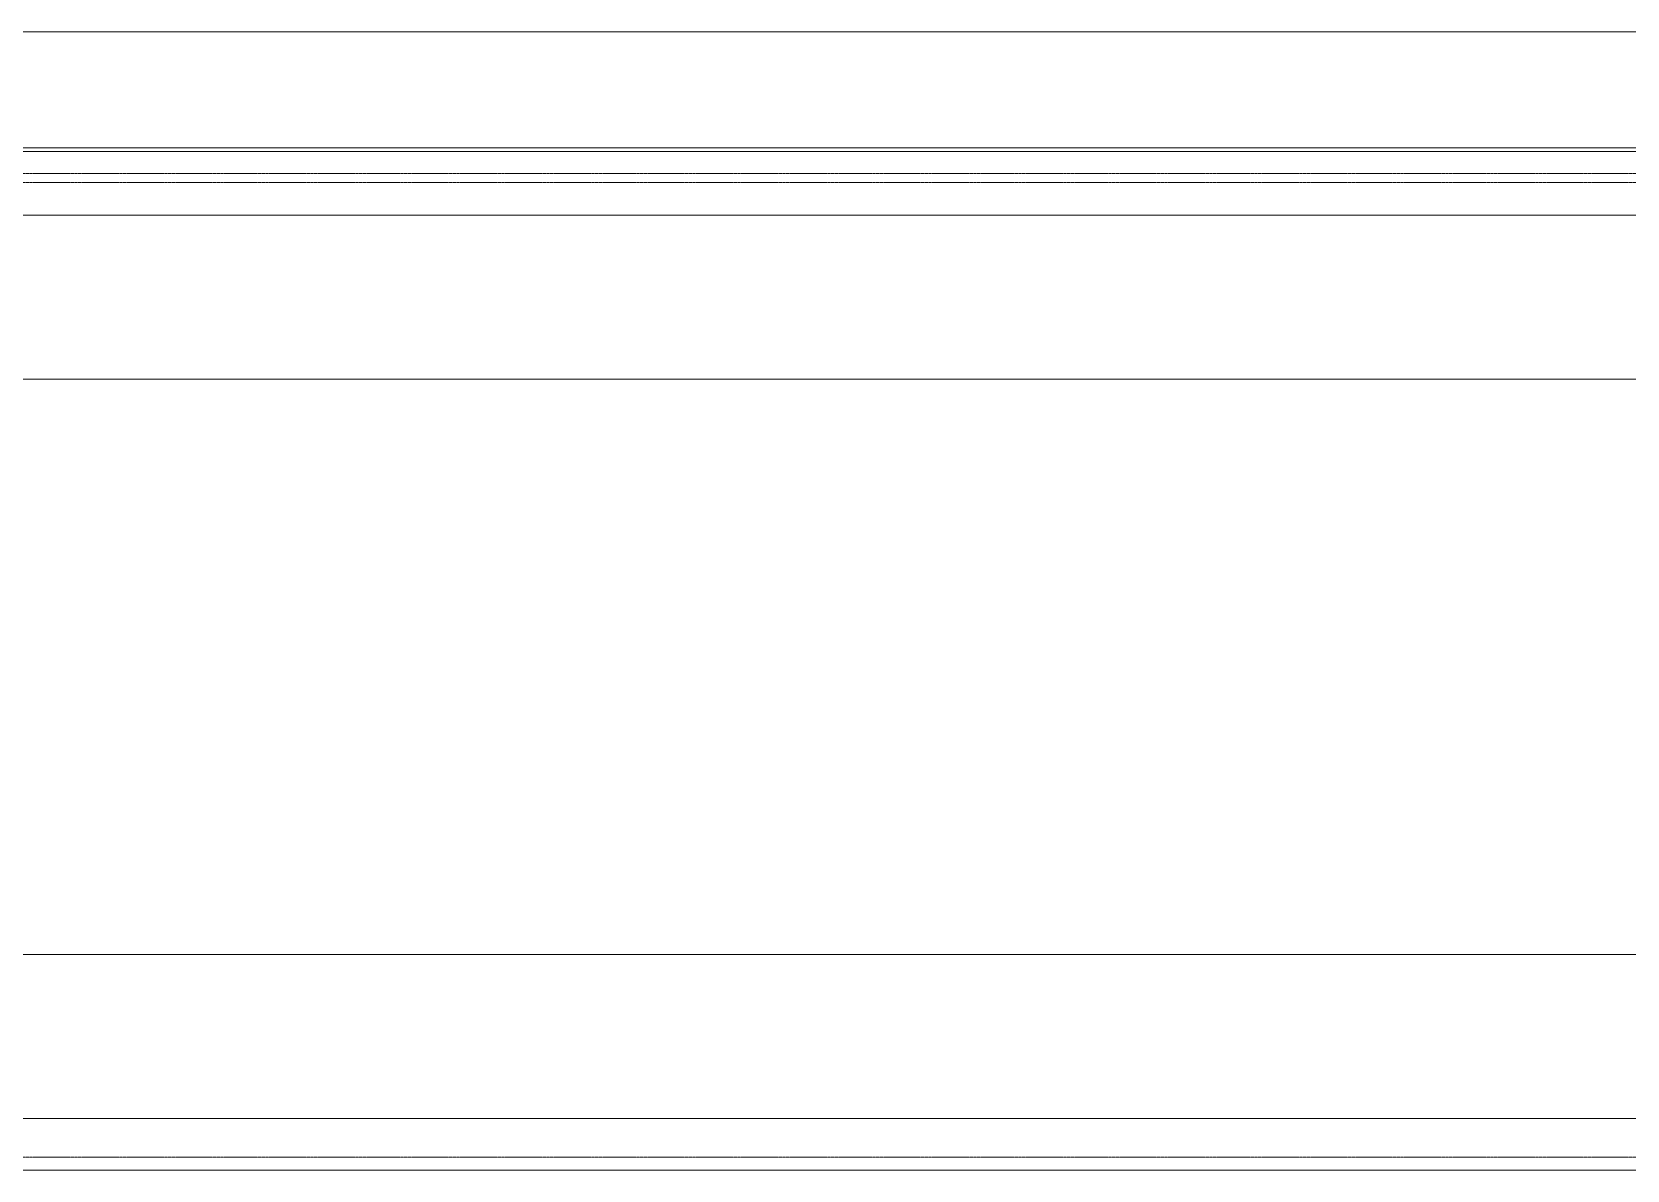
# Model space of a CAD drawing. Header units: millimetres. Extents: x 46989 to 543236, y 252623 to 526638.
# Drawn here: x 213971 to 220972, y 491036 to 496029 of the extents above; entities that cross this region are included whole.
import ezdxf

# ---------------------------------------------------------------- set-up
doc = ezdxf.new("R2010")
doc.units = ezdxf.units.MM
doc.linetypes.add('PHANTOM', pattern=[20, 10, -2, 2, -2, 2, -2])

msp = doc.modelspace()

# ---------------------------------------------------------------- linework, layer by layer
at = {"color": 7, "lineweight": 13, "ltscale": 0.03937}
for p, q in [((252910.2, 496028.6), (209171.6, 496028.6)), ((209171.6, 495519.5), (252910.2, 495519.5)), ((209172.5, 495504.7), (252909.3, 495504.7)), ((252909.5, 495224.8), (209171.6, 495224.8)), ((209171.6, 494504.8), (252909.5, 494504.8)), ((252909.5, 491981.9), (209172.3, 491981.9)), ((209172.3, 491261.9), (252909.5, 491261.9)), ((207378.1, 491036.3), (254703.7, 491036.3))]:
    msp.add_line(p, q, dxfattribs=at)
at = {"color": 7, "linetype": 'PHANTOM', "lineweight": 13, "ltscale": 0.03937}
for p, q in [((207325.9, 495408.2), (254755.9, 495408.2)), ((207325.9, 495368), (254755.9, 495368)), ((207325.9, 491093.2), (254755.9, 491093.2))]:
    msp.add_line(p, q, dxfattribs=at)

doc.saveas('drawing.dxf')
